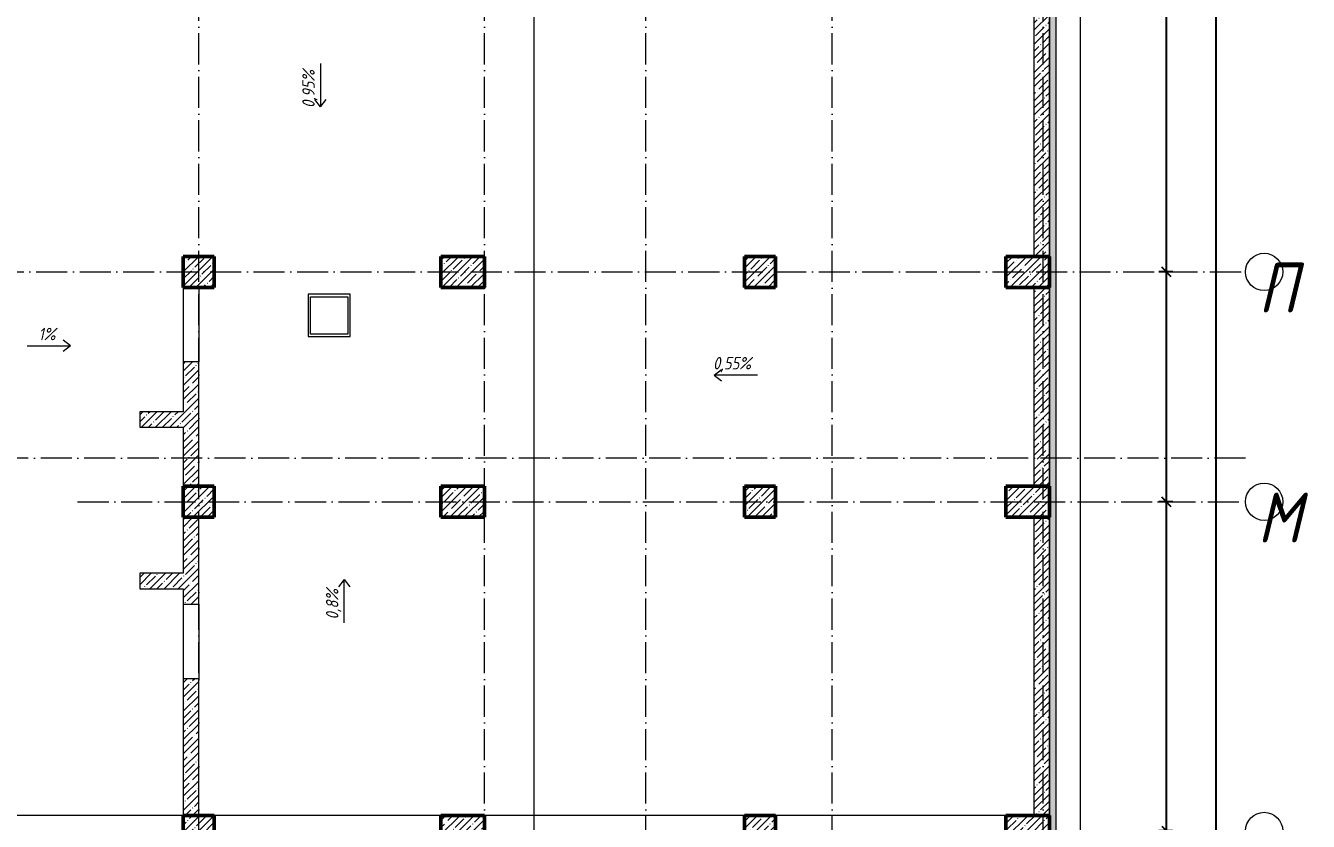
# Model space of a CAD drawing. Header units: millimetres. Extents: x -356862 to 418287, y 0 to 839748.
# Drawn here: x -343688 to -323032, y 476652 to 489461 of the extents above; entities that cross this region are included whole.
import ezdxf

# ---------------------------------------------------------------- set-up
doc = ezdxf.new("R2010")
doc.units = ezdxf.units.MM
doc.linetypes.add('50_200_ШТРИХ_1Т_ш5_п1_п1_', pattern=[700, 500, -100, 0, -100])
for name, color, linetype, lineweight in [('A-____-____-DIMS', 7, 'Continuous', 9), ('A-DOOR-____-OTLN', 7, 'Continuous', 9), ('A-FLOR-____-OTLN', 7, 'Continuous', 9), ('A-WALL-____-MCUT', 7, 'Continuous', 13), ('A-WALL-____-MCUT-1', 7, 'Continuous', 9), ('A-WALL-____-MCUT-3', 7, 'Continuous', 9), ('A-WALL-____-PATT-1', 7, 'Continuous', 9), ('G-____-____-DIMS', 7, 'Continuous', 9), ('S-COLS-____-MCUT', 7, 'Continuous', 50), ('S-COLS-____-OTLN', 7, 'Continuous', 9), ('S-GRID-____-IDEN', 7, 'Continuous', 9), ('S-GRID-____-OTLN-1', 7, '50_200_ШТРИХ_1Т_ш5_п1_п1_', 9)]:
    doc.layers.add(name, color=color, linetype=linetype, lineweight=lineweight)
doc.layers.add('A-DOOR-____-OTLN-1', color=7, linetype='Continuous', lineweight=9, true_color=0xffffff)
doc.layers.add('G-____-____-SYMB-1', color=9, linetype='Continuous', lineweight=9, true_color=0x808080)
doc.styles.add('ISOCPEUR_I', font='isocpeui.ttf', dxfattribs={"width": 0.9, "height": 2.5})
doc.styles.add('ISOCPEUR_I_5', font='isocpeui.ttf', dxfattribs={"width": 0.85, "height": 2.1})
doc.dimstyles.new('ISO-2_5_0_9К_БОЛЬШОЙ_ОСИ', dxfattribs={"dimscale": 304.8, "dimtxt": 248.995294, "dimasz": 0.492126, "dimexe": 0.393701, "dimexo": 0, "dimgap": 0, "dimtad": 1, "dimdec": 0, "dimzin": 0, "dimdsep": 46, "dimtxsty": 'ISOCPEUR_I', "dimblk1": 'OBLIQUE', "dimblk2": 'OBLIQUE', "dimsah": 1, "dimcen": 0.09, "dimdle": 0.393701, "dimazin": 0, "dimtfac": 1, "dimtdec": 4, "dimtix": 1, "dimtmove": 0, "dimatfit": 3, "dimfxl": 1, "dimtvp": 1, "dimtolj": 1, "dimtzin": 0, "dimarcsym": 2})
pattern_1 = [(45, (-350751.34, 459015.94), (-114.04925, 114.04925), []), (45, (-350637.3, 459015.94), (-114.04925, 114.04925), [201.612, -40.322, 3.353, -36.97])]

# ---------------------------------------------------------------- blocks, each defined once
blk = doc.blocks.new('BSC_Колонна _Прямоугольная - 500х500-V1-АР1_Кладочный план подвала в осях 1-64_А-ГГ')
at = {"layer": 'S-COLS-____-OTLN'}
h = blk.add_hatch(dxfattribs=at)
h.set_pattern_fill('FP_8', color=256, style=0, pattern_type=2)
h.set_pattern_definition([(45, (-9850, -26481.04), (-114.04925, 114.04925), []), (45, (-9735.95, -26481.04), (-114.04925, 114.04925), [201.613, -40.323, 3.353, -36.97])])
h.paths.add_polyline_path([(-250, -250), (250, -250), (250, 250), (-250, 250)], flags=0)
at = {"layer": 'S-COLS-____-MCUT'}
for p, q in [((250, 250), (-250, 250)), ((-250, 250), (-250, -250)), ((250, -250), (250, 250)), ((-250, -250), (250, -250))]:
    blk.add_line(p, q, dxfattribs=at)
blk = doc.blocks.new('BSC_Колонна _Прямоугольная - 500х700-V4-АР1_Кладочный план подвала в осях 1-64_А-ГГ')
at = {"layer": 'S-COLS-____-OTLN'}
h = blk.add_hatch(dxfattribs=at)
h.set_pattern_fill('FP_11', color=256, style=0, pattern_type=2)
h.set_pattern_definition([(315, (-22781.04, 14100), (114.0493, 114.0493), []), (315, (-22781.04, 13985.95), (114.0493, 114.0493), [201.613, -40.323, 3.353, -36.97])])
h.paths.add_polyline_path([(-250, 350), (-250, -350), (250, -350), (250, 350)], flags=0)
at = {"layer": 'S-COLS-____-MCUT'}
for p, q in [((250, 350), (-250, 350)), ((-250, 350), (-250, -350)), ((250, -350), (250, 350)), ((-250, -350), (250, -350))]:
    blk.add_line(p, q, dxfattribs=at)
blk = doc.blocks.new('BSC_Колонна _Прямоугольная - 500х700-V5-АР1_Кладочный план подвала в осях 1-64_А-ГГ')
at = {"layer": 'S-COLS-____-OTLN'}
h = blk.add_hatch(dxfattribs=at)
h.set_pattern_fill('FP_12', color=256, style=0, pattern_type=2)
h.set_pattern_definition([(315, (-26481.04, 14100), (114.04925, 114.04925), []), (315, (-26481.04, 13985.95), (114.04925, 114.04925), [201.613, -40.323, 3.353, -36.97])])
h.paths.add_polyline_path([(-250, 350), (-250, -350), (250, -350), (250, 350)], flags=0)
at = {"layer": 'S-COLS-____-MCUT'}
for p, q in [((250, 350), (-250, 350)), ((-250, 350), (-250, -350)), ((250, -350), (250, 350)), ((-250, -350), (250, -350))]:
    blk.add_line(p, q, dxfattribs=at)
blk = doc.blocks.new('BSC_Колонна _Прямоугольная - 500х500-27170132-АР1_Кладочный план подвала в осях 1-64_А-ГГ')
at = {"layer": 'S-COLS-____-OTLN'}
h = blk.add_hatch(dxfattribs=at)
h.set_pattern_fill('FP_126', color=256, style=0, pattern_type=2)
h.set_pattern_definition([(45, (-18890, -17481.04), (-114.0493, 114.0493), []), (45, (-18775.95, -17481.04), (-114.0493, 114.0493), [201.612, -40.322, 3.353, -36.97])])
h.paths.add_polyline_path([(-250, -250), (250, -250), (250, 250), (-250, 250)], flags=0)
at = {"layer": 'S-COLS-____-MCUT'}
for p, q in [((250, 250), (-250, 250)), ((-250, 250), (-250, -250)), ((250, -250), (250, 250)), ((-250, -250), (250, -250))]:
    blk.add_line(p, q, dxfattribs=at)
blk = doc.blocks.new('BSC_Колонна _Прямоугольная - 500х500-27170133-АР1_Кладочный план подвала в осях 1-64_А-ГГ')
at = {"layer": 'S-COLS-____-OTLN'}
h = blk.add_hatch(dxfattribs=at)
h.set_pattern_fill('FP_127', color=256, style=0, pattern_type=2)
h.set_pattern_definition([(45, (-18890, -22781.04), (-114.04925, 114.04925), []), (45, (-18775.95, -22781.04), (-114.04925, 114.04925), [201.613, -40.323, 3.353, -36.97])])
h.paths.add_polyline_path([(-250, -250), (250, -250), (250, 250), (-250, 250)], flags=0)
at = {"layer": 'S-COLS-____-MCUT'}
for p, q in [((250, 250), (-250, 250)), ((-250, 250), (-250, -250)), ((250, -250), (250, 250)), ((-250, -250), (250, -250))]:
    blk.add_line(p, q, dxfattribs=at)
blk = doc.blocks.new('BSC_Колонна _Прямоугольная - 500х500-27110067-АР1_Кладочный план подвала в осях 1-64_А-ГГ')
at = {"layer": 'S-COLS-____-OTLN'}
h = blk.add_hatch(dxfattribs=at)
h.set_pattern_fill('FP_128', color=256, style=0, pattern_type=2)
h.set_pattern_definition([(45, (-18890, -26481.04), (-114.04925, 114.04925), []), (45, (-18775.95, -26481.04), (-114.04925, 114.04925), [201.613, -40.323, 3.353, -36.97])])
h.paths.add_polyline_path([(-250, -250), (250, -250), (250, 250), (-250, 250)], flags=0)
at = {"layer": 'S-COLS-____-MCUT'}
for p, q in [((250, 250), (-250, 250)), ((-250, 250), (-250, -250)), ((250, -250), (250, 250)), ((-250, -250), (250, -250))]:
    blk.add_line(p, q, dxfattribs=at)
blk = doc.blocks.new('BSC_Колонна _Прямоугольная - 500х500-V114-АР1_Кладочный план подвала в осях 1-64_А-ГГ')
at = {"layer": 'S-COLS-____-OTLN'}
h = blk.add_hatch(dxfattribs=at)
h.set_pattern_fill('FP_129', color=256, style=0, pattern_type=2)
h.set_pattern_definition([(45, (-9850, -17481.04), (-114.0493, 114.0493), []), (45, (-9735.95, -17481.04), (-114.0493, 114.0493), [201.613, -40.323, 3.353, -36.97])])
h.paths.add_polyline_path([(-250, -250), (250, -250), (250, 250), (-250, 250)], flags=0)
at = {"layer": 'S-COLS-____-MCUT'}
for p, q in [((250, 250), (-250, 250)), ((-250, 250), (-250, -250)), ((250, -250), (250, 250)), ((-250, -250), (250, -250))]:
    blk.add_line(p, q, dxfattribs=at)
blk = doc.blocks.new('BSC_Колонна _Прямоугольная - 500х700-V115-АР1_Кладочный план подвала в осях 1-64_А-ГГ')
at = {"layer": 'S-COLS-____-OTLN'}
h = blk.add_hatch(dxfattribs=at)
h.set_pattern_fill('FP_130', color=256, style=0, pattern_type=2)
h.set_pattern_definition([(315, (-17481.04, 23200), (114.04925, 114.04925), []), (315, (-17481.04, 23085.95), (114.04925, 114.04925), [201.613, -40.323, 3.353, -36.97])])
h.paths.add_polyline_path([(-250, -350), (250, -350), (250, 350), (-250, 350)], flags=0)
at = {"layer": 'S-COLS-____-MCUT'}
for p, q in [((250, 350), (-250, 350)), ((-250, 350), (-250, -350)), ((250, -350), (250, 350)), ((-250, -350), (250, -350))]:
    blk.add_line(p, q, dxfattribs=at)
blk = doc.blocks.new('BSC_Колонна _Прямоугольная - 500х700-V116-АР1_Кладочный план подвала в осях 1-64_А-ГГ')
at = {"layer": 'S-COLS-____-OTLN'}
h = blk.add_hatch(dxfattribs=at)
h.set_pattern_fill('FP_131', color=256, style=0, pattern_type=2)
h.set_pattern_definition([(315, (-22781.04, 23200), (114.04925, 114.04925), []), (315, (-22781.04, 23085.95), (114.04925, 114.04925), [201.613, -40.323, 3.353, -36.97])])
h.paths.add_polyline_path([(-250, -350), (250, -350), (250, 350), (-250, 350)], flags=0)
at = {"layer": 'S-COLS-____-MCUT'}
for p, q in [((250, 350), (-250, 350)), ((-250, 350), (-250, -350)), ((250, -350), (250, 350)), ((-250, -350), (250, -350))]:
    blk.add_line(p, q, dxfattribs=at)
blk = doc.blocks.new('BSC_Колонна _Прямоугольная - 500х700-V117-АР1_Кладочный план подвала в осях 1-64_А-ГГ')
at = {"layer": 'S-COLS-____-OTLN'}
h = blk.add_hatch(dxfattribs=at)
h.set_pattern_fill('FP_132', color=256, style=0, pattern_type=2)
h.set_pattern_definition([(315, (-26481.04, 23200), (114.04925, 114.04925), []), (315, (-26481.04, 23085.95), (114.04925, 114.04925), [201.613, -40.323, 3.353, -36.97])])
h.paths.add_polyline_path([(-250, 350), (-250, -350), (250, -350), (250, 350)], flags=0)
at = {"layer": 'S-COLS-____-MCUT'}
for p, q in [((250, 350), (-250, 350)), ((-250, 350), (-250, -350)), ((250, -350), (250, 350)), ((-250, -350), (250, -350))]:
    blk.add_line(p, q, dxfattribs=at)
blk = doc.blocks.new('BSC_Колонна _Прямоугольная - 500х700-V119-АР1_Кладочный план подвала в осях 1-64_А-ГГ')
at = {"layer": 'S-COLS-____-OTLN'}
h = blk.add_hatch(dxfattribs=at)
h.set_pattern_fill('FP_134', color=256, style=0, pattern_type=2)
h.set_pattern_definition([(315, (-17481.04, 14100), (114.0493, 114.0493), []), (315, (-17481.04, 13985.95), (114.0493, 114.0493), [201.612, -40.322, 3.353, -36.97])])
h.paths.add_polyline_path([(-250, 350), (-250, -350), (250, -350), (250, 350)], flags=0)
at = {"layer": 'S-COLS-____-MCUT'}
for p, q in [((250, 350), (-250, 350)), ((-250, 350), (-250, -350)), ((250, -350), (250, 350)), ((-250, -350), (250, -350))]:
    blk.add_line(p, q, dxfattribs=at)
blk = doc.blocks.new('Проем_Дверь_Прямоугольный - 1200х2200h_проемы без заполнения-26839834-АР1_Кладочный план подвала в осях 1-64_А-ГГ')
at = {"layer": 'A-DOOR-____-OTLN-1'}
for p, q in [((600, 125), (-600, 125)), ((600, -125), (-600, -125))]:
    blk.add_line(p, q, dxfattribs=at)
blk = doc.blocks.new('Ось сетки - Круг_Ø6_00__ISO-2_5_0_9K_-25732049-АР1_Кладочный план подвала в осях 1-64_А-ГГ')
at = {"layer": 'S-GRID-____-IDEN'}
blk.add_circle((0, 0), 3, dxfattribs=at)
blk = doc.blocks.new('_Oblique')
at = {"color": 0, "linetype": 'ByBlock', "lineweight": -2}
blk.add_line((-0.5, -0.5), (0.5, 0.5), dxfattribs=at)
blk = doc.blocks.new('*D8146')
at = {"layer": 'A-____-____-DIMS', "color": 0, "lineweight": -2, "transparency": 16777216}
for p, q in [((-325213, 491497), (-325439, 491497)), ((-325319, 491617), (-325319, 485377)), ((-325213, 485497), (-325439, 485497))]:
    blk.add_line(p, q, dxfattribs=at)
at = {"layer": 'Defpoints', "color": 0, "transparency": 16777216}
for p in [(-325213, 491497), (-325319, 485497), (-325213, 485497)]:
    blk.add_point(p, dxfattribs=at)
at = {"layer": 'A-____-____-DIMS', "color": 0, "lineweight": -2, "transparency": 16777216, "xscale": 150, "yscale": 150, "zscale": 150}
for p, rotation in [((-325319, 491497), 90), ((-325319, 485497), 270)]:
    blk.add_blockref('_Oblique', p, dxfattribs=dict(at, rotation=rotation))
at = {"layer": 'A-____-____-DIMS', "color": 0, "transparency": 16777216, "insert": (-325320, 488497), "char_height": 2.5, "width": 758.48, "attachment_point": 5, "rotation": 90, "style": 'ISOCPEUR_I'}
blk.add_mtext('\\A1;6000', dxfattribs=at)
blk = doc.blocks.new('*D8147')
at = {"layer": 'A-____-____-DIMS', "color": 0, "lineweight": -2, "transparency": 16777216}
for p, q in [((-325213, 485497), (-325439, 485497)), ((-325319, 485617), (-325319, 481677)), ((-325213, 481797), (-325439, 481797))]:
    blk.add_line(p, q, dxfattribs=at)
at = {"layer": 'Defpoints', "color": 0, "transparency": 16777216}
for p in [(-325213, 485497), (-325319, 481797), (-325213, 481797)]:
    blk.add_point(p, dxfattribs=at)
at = {"layer": 'A-____-____-DIMS', "color": 0, "lineweight": -2, "transparency": 16777216, "xscale": 150, "yscale": 150, "zscale": 150}
for p, rotation in [((-325319, 485497), 90), ((-325319, 481797), 270)]:
    blk.add_blockref('_Oblique', p, dxfattribs=dict(at, rotation=rotation))
at = {"layer": 'A-____-____-DIMS', "color": 0, "transparency": 16777216, "insert": (-325320, 483647), "char_height": 2.5, "width": 758.48, "attachment_point": 5, "rotation": 90, "style": 'ISOCPEUR_I'}
blk.add_mtext('\\A1;3700', dxfattribs=at)
blk = doc.blocks.new('*D8148')
at = {"layer": 'A-____-____-DIMS', "color": 0, "lineweight": -2, "transparency": 16777216}
for p, q in [((-325319, 481917), (-325319, 476377)), ((-325213, 481797), (-325439, 481797)), ((-325213, 476497), (-325439, 476497))]:
    blk.add_line(p, q, dxfattribs=at)
at = {"layer": 'Defpoints', "color": 0, "transparency": 16777216}
for p in [(-325213, 481797), (-325319, 476497), (-325213, 476497)]:
    blk.add_point(p, dxfattribs=at)
at = {"layer": 'A-____-____-DIMS', "color": 0, "lineweight": -2, "transparency": 16777216, "xscale": 150, "yscale": 150, "zscale": 150}
for p, rotation in [((-325319, 481797), 90), ((-325319, 476497), 270)]:
    blk.add_blockref('_Oblique', p, dxfattribs=dict(at, rotation=rotation))
at = {"layer": 'A-____-____-DIMS', "color": 0, "transparency": 16777216, "insert": (-325320, 479147), "char_height": 2.5, "width": 758.48, "attachment_point": 5, "rotation": 90, "style": 'ISOCPEUR_I'}
blk.add_mtext('\\A1;5300', dxfattribs=at)
blk = doc.blocks.new('*D8150')
at = {"layer": 'A-____-____-DIMS', "color": 0, "lineweight": -2, "transparency": 16777216}
for p, q in [((-324519, 473077), (-324519, 506767)), ((-324625, 506647), (-324399, 506647)), ((-324625, 473197), (-324399, 473197))]:
    blk.add_line(p, q, dxfattribs=at)
at = {"layer": 'Defpoints', "color": 0, "transparency": 16777216}
for p in [(-324625, 506647), (-324519, 506647), (-324625, 473197)]:
    blk.add_point(p, dxfattribs=at)
at = {"layer": 'A-____-____-DIMS', "color": 0, "lineweight": -2, "transparency": 16777216, "xscale": 150, "yscale": 150, "zscale": 150}
for p, rotation in [((-324519, 506647), 90), ((-324519, 473197), 270)]:
    blk.add_blockref('_Oblique', p, dxfattribs=dict(at, rotation=rotation))
at = {"layer": 'A-____-____-DIMS', "color": 0, "transparency": 16777216, "insert": (-324520, 489922), "char_height": 2.5, "width": 971.08, "attachment_point": 5, "rotation": 90, "style": 'ISOCPEUR_I'}
blk.add_mtext('\\A1;33450', dxfattribs=at)

msp = doc.modelspace()

# ---------------------------------------------------------------- hatches: boundary and pattern name
at = {"layer": 'A-WALL-____-PATT-1'}
h = msp.add_hatch(dxfattribs=at)
h.set_pattern_fill('FP_91', color=256, style=0, pattern_type=2)
h.set_pattern_definition([(0, (-350751.34, 459015.94), (120.968, 69.841), [80.645, -161.29]), (120, (-350751.34, 459015.94), (-120.96808, 69.84086), [80.645, -161.29]), (60, (-350751.34, 459015.94), (-8e-05, 139.68186), [0, -161.29, 80.645, 0])])
h.paths.add_polyline_path([(-327199.3432, 468598.983), (-327099.3432, 468598.983), (-327099.3432, 506848.983), (-327199.3432, 506848.983), (-327199.3432, 468606.983), (-327201.3432, 468606.983), (-327201.3432, 468598.983)], flags=0)
h = msp.add_hatch(dxfattribs=at)
h.set_pattern_fill('FP_1', color=256, style=0, pattern_type=2)
h.set_pattern_definition(pattern_1)
h.paths.add_polyline_path([(-327201.3432, 485746.983), (-327201.3432, 491246.983), (-327451.3432, 491246.983), (-327451.3432, 485746.983)], flags=0)
h = msp.add_hatch(dxfattribs=at)
h.set_pattern_fill('FP_1', color=256, style=0, pattern_type=2)
h.set_pattern_definition(pattern_1)
h.paths.add_polyline_path([(-327201.3432, 482046.983), (-327201.3432, 485246.983), (-327451.3432, 485246.983), (-327451.3432, 482046.983)], flags=0)
h = msp.add_hatch(dxfattribs=at)
h.set_pattern_fill('FP_1', color=256, style=0, pattern_type=2)
h.set_pattern_definition(pattern_1)
h.paths.add_polyline_path([(-341151.3432, 482046.983), (-340901.3432, 482046.983), (-340901.3432, 484046.983), (-341151.3432, 484046.983), (-341151.3432, 482996.983)], flags=0)
h = msp.add_hatch(dxfattribs=at)
h.set_pattern_fill('FP_1', color=256, style=0, pattern_type=2)
h.set_pattern_definition(pattern_1)
h.paths.add_polyline_path([(-341151.3432, 482996.983), (-341151.3432, 483246.983), (-341851.3432, 483246.983), (-341851.3432, 482996.983)], flags=0)
h = msp.add_hatch(dxfattribs=at)
h.set_pattern_fill('FP_1', color=256, style=0, pattern_type=2)
h.set_pattern_definition(pattern_1)
h.paths.add_polyline_path([(-340901.3432, 476746.983), (-340901.3432, 478946.983), (-341151.3432, 478946.983), (-341151.3432, 476746.983)], flags=0)
h.paths.add_polyline_path([(-340901.3432, 480146.983), (-340901.3432, 481546.983), (-341151.3432, 481546.983), (-341151.3432, 480146.983)], flags=0)
h = msp.add_hatch(dxfattribs=at)
h.set_pattern_fill('FP_1', color=256, style=0, pattern_type=2)
h.set_pattern_definition(pattern_1)
h.paths.add_polyline_path([(-327201.3432, 476746.983), (-327201.3432, 481546.983), (-327451.3432, 481546.983), (-327451.3432, 476746.983)], flags=0)
h = msp.add_hatch(dxfattribs=at)
h.set_pattern_fill('FP_1', color=256, style=0, pattern_type=2)
h.set_pattern_definition(pattern_1)
h.paths.add_polyline_path([(-341151.3432, 480396.983), (-341151.3432, 480646.983), (-341851.3432, 480646.983), (-341851.3432, 480396.983)], flags=0)
at = {"layer": 'S-COLS-____-OTLN'}
h = msp.add_hatch(dxfattribs=at)
h.set_pattern_fill('FP_1', color=256, style=0, pattern_type=2)
h.set_pattern_definition(pattern_1)
h.paths.add_polyline_path([(-341151.3432, 481546.983), (-340651.3432, 481546.983), (-340651.3432, 482046.983), (-341151.3432, 482046.983)], flags=0)

# ---------------------------------------------------------------- linework, layer by layer
at = {"layer": 'A-FLOR-____-OTLN'}
for p, q in [((-326701.3432, 468606.9215), (-326701.3432, 504368.6147)), ((-338461.3432, 485136.983), (-339141.3432, 485136.983)), ((-339141.3432, 485136.983), (-339141.3432, 484456.983)), ((-339101.3432, 484496.983), (-339101.3432, 485096.983)), ((-339101.3432, 485096.983), (-338501.3432, 485096.983)), ((-338501.3432, 485096.983), (-338501.3432, 484496.983)), ((-338461.3432, 484456.983), (-338461.3432, 485136.983)), ((-339141.3432, 484456.983), (-338461.3432, 484456.983)), ((-338501.3432, 484496.983), (-339101.3432, 484496.983)), ((-341151.3432, 476746.983), (-345151.3432, 476746.983)), ((-337001.3432, 476746.983), (-340651.3432, 476746.983)), ((-332111.3432, 476746.983), (-336301.3432, 476746.983)), ((-327901.3432, 476746.983), (-331611.3432, 476746.983))]:
    msp.add_line(p, q, dxfattribs=at)
at = {"layer": 'A-WALL-____-MCUT'}
for p, q in [((-327099.3432, 506848.983), (-327099.3432, 468598.983)), ((-327091.3432, 468606.983), (-327091.3432, 506856.983))]:
    msp.add_line(p, q, dxfattribs=at)
at = {"layer": 'A-WALL-____-MCUT-1'}
for p, q in [((-327451.3432, 491246.983), (-327451.3432, 485746.983)), ((-327201.3432, 485746.983), (-327201.3432, 491246.983)), ((-327451.3432, 485246.983), (-327451.3432, 482046.983)), ((-327201.3432, 482046.983), (-327201.3432, 485246.983)), ((-340901.3432, 484046.983), (-341151.3432, 484046.983)), ((-341151.3432, 484046.983), (-341151.3432, 483246.983)), ((-340901.3432, 482046.983), (-340901.3432, 484046.983)), ((-341151.3432, 483246.983), (-341851.3432, 483246.983)), ((-341851.3432, 483246.983), (-341851.3432, 482996.983)), ((-341851.3432, 482996.983), (-341151.3432, 482996.983)), ((-341151.3432, 482996.983), (-341151.3432, 482046.983)), ((-341151.3432, 482046.983), (-340901.3432, 482046.983)), ((-340901.3432, 481546.983), (-341151.3432, 481546.983)), ((-341151.3432, 481546.983), (-341151.3432, 480646.983)), ((-340901.3432, 480146.983), (-340901.3432, 481546.983)), ((-327451.3432, 481546.983), (-327451.3432, 476746.983)), ((-327201.3432, 476746.983), (-327201.3432, 481546.983)), ((-341151.3432, 480646.983), (-341851.3432, 480646.983)), ((-341851.3432, 480646.983), (-341851.3432, 480396.983)), ((-341851.3432, 480396.983), (-341151.3432, 480396.983)), ((-341151.3432, 480396.983), (-341151.3432, 480146.983)), ((-341151.3432, 480146.983), (-340901.3432, 480146.983)), ((-340901.3432, 478946.983), (-341151.3432, 478946.983)), ((-341151.3432, 478946.983), (-341151.3432, 476746.983)), ((-340901.3432, 476746.983), (-340901.3432, 478946.983))]:
    msp.add_line(p, q, dxfattribs=at)
at = {"layer": 'A-WALL-____-MCUT-3'}
msp.add_line((-327199.3432, 506748.983), (-327199.3432, 468496.983), dxfattribs=at)
at = {"layer": 'G-____-____-DIMS'}
for p, q in [((-338941.9025, 488854.4987), (-338941.9025, 488154.4987)), ((-338941.9025, 488154.4987), (-339033.9818, 488274.4987)), ((-338941.9025, 488154.4987), (-338849.8233, 488274.4987)), ((-342965.3496, 484305.8212), (-343085.3496, 484397.9004)), ((-343665.3496, 484305.8212), (-342965.3496, 484305.8212)), ((-342965.3496, 484305.8212), (-343085.3496, 484213.7419)), ((-332600.1281, 483836.3838), (-332480.1281, 483928.463)), ((-332600.1281, 483836.3838), (-332480.1281, 483744.3046)), ((-331900.1281, 483836.3838), (-332600.1281, 483836.3838)), ((-338560.4847, 480546.6453), (-338652.5639, 480426.6453)), ((-338560.4847, 480546.6453), (-338468.4054, 480426.6453)), ((-338560.4847, 479846.6453), (-338560.4847, 480546.6453))]:
    msp.add_line(p, q, dxfattribs=at)
at = {"layer": 'G-____-____-SYMB-1'}
msp.add_line((-335505.0722, 509168.7729), (-335505.0722, 454093.4023), dxfattribs=at)
at = {"layer": 'S-COLS-____-MCUT'}
for p, q in [((-340651.3432, 482046.983), (-341151.3432, 482046.983)), ((-341151.3432, 482046.983), (-341151.3432, 481546.983)), ((-340651.3432, 481546.983), (-340651.3432, 482046.983)), ((-341151.3432, 481546.983), (-340651.3432, 481546.983))]:
    msp.add_line(p, q, dxfattribs=at)
at = {"layer": 'S-GRID-____-OTLN-1'}
for p, q in [((-340901.3432, 454533.3346), (-340901.3432, 508896.9006)), ((-336301.3432, 454533.3346), (-336301.3432, 508896.9006)), ((-333701.3432, 454533.3346), (-333701.3432, 508896.9006)), ((-330701.3432, 454533.3346), (-330701.3432, 508896.9006)), ((-327301.3432, 454533.3346), (-327301.3432, 508896.9006)), ((-355420.1134, 485496.983), (-324043.6041, 485496.983)), ((-324043.6041, 482496.983), (-355420.1134, 482496.983)), ((-342851.3432, 481796.983), (-324043.6041, 481796.983))]:
    msp.add_line(p, q, dxfattribs=at)

# ---------------------------------------------------------------- block references
at = {"layer": 'A-DOOR-____-OTLN', "rotation": 89.99999999999991}
for p in [(-341026.3432, 484646.983), (-341026.3432, 479546.983)]:
    msp.add_blockref('Проем_Дверь_Прямоугольный - 1200х2200h_проемы без заполнения-26839834-АР1_Кладочный план подвала в осях 1-64_А-ГГ', p, dxfattribs=at)
at = {"layer": 'S-COLS-____-OTLN'}
for name, p in [('BSC_Колонна _Прямоугольная - 500х500-V1-АР1_Кладочный план подвала в осях 1-64_А-ГГ', (-340901.3432, 485496.983)), ('BSC_Колонна _Прямоугольная - 500х500-27110067-АР1_Кладочный план подвала в осях 1-64_А-ГГ', (-331861.3432, 485496.983)), ('BSC_Колонна _Прямоугольная - 500х500-27170133-АР1_Кладочный план подвала в осях 1-64_А-ГГ', (-331861.3432, 481796.983)), ('BSC_Колонна _Прямоугольная - 500х500-V114-АР1_Кладочный план подвала в осях 1-64_А-ГГ', (-340901.3432, 476496.983)), ('BSC_Колонна _Прямоугольная - 500х500-27170132-АР1_Кладочный план подвала в осях 1-64_А-ГГ', (-331861.3432, 476496.983))]:
    msp.add_blockref(name, p, dxfattribs=at)
at = {"layer": 'S-COLS-____-OTLN', "rotation": 89.9999999999999}
for name, p in [('BSC_Колонна _Прямоугольная - 500х700-V5-АР1_Кладочный план подвала в осях 1-64_А-ГГ', (-336651.3432, 485496.983)), ('BSC_Колонна _Прямоугольная - 500х700-V117-АР1_Кладочный план подвала в осях 1-64_А-ГГ', (-327551.3432, 485496.983)), ('BSC_Колонна _Прямоугольная - 500х700-V4-АР1_Кладочный план подвала в осях 1-64_А-ГГ', (-336651.3432, 481796.983)), ('BSC_Колонна _Прямоугольная - 500х700-V116-АР1_Кладочный план подвала в осях 1-64_А-ГГ', (-327551.3432, 481796.983)), ('BSC_Колонна _Прямоугольная - 500х700-V119-АР1_Кладочный план подвала в осях 1-64_А-ГГ', (-336651.3432, 476496.983)), ('BSC_Колонна _Прямоугольная - 500х700-V115-АР1_Кладочный план подвала в осях 1-64_А-ГГ', (-327551.3432, 476496.983))]:
    msp.add_blockref(name, p, dxfattribs=at)
at = {"layer": 'S-GRID-____-IDEN', "xscale": 99.99999999999993, "yscale": 99.99999999999993, "zscale": 99.99999999999993}
for p, rotation in [((-323743.6041, 485496.983), 269.9999999999996), ((-323743.6041, 481796.983), 269.9999999999996), ((-323743.6041, 476496.983), 89.9999999999998)]:
    msp.add_blockref('Ось сетки - Круг_Ø6_00__ISO-2_5_0_9K_-25732049-АР1_Кладочный план подвала в осях 1-64_А-ГГ', p, dxfattribs=dict(at, rotation=rotation))

# ---------------------------------------------------------------- texts
at = {"layer": 'G-____-____-DIMS', "char_height": 200, "attachment_point": 1, "rotation": 90, "line_spacing_factor": 1.149209, "style": 'ISOCPEUR_I_5'}
for s, insert, width in [('0,95%', (-339233.1937, 488136.9938), 882.011763), ('0,8%', (-338851.7758, 479901.8446), 707.521631)]:
    msp.add_mtext(s, dxfattribs=dict(at, insert=insert, width=width))
at = {"layer": 'G-____-____-DIMS', "char_height": 200, "attachment_point": 1, "line_spacing_factor": 1.149209, "style": 'ISOCPEUR_I_5'}
for s, insert, width in [('1%', (-343480.677, 484597.1123), 396.78578), ('0,55%', (-332617.633, 484127.6749), 882.011763)]:
    msp.add_mtext(s, dxfattribs=dict(at, insert=insert, width=width))
at = {"layer": 'S-GRID-____-IDEN', "char_height": 800, "attachment_point": 1, "style": 'ISOCPEUR_I'}
for s, insert, width in [('\\fISOCPEUR|b0|i1|c204|p34|;\\W.9;П', (-323841.5836, 485643.6154), 223.670812), ('\\fISOCPEUR|b0|i1|c204|p34|;\\W.9;М', (-323853.2836, 481943.6154), 252.531562)]:
    msp.add_mtext(s, dxfattribs=dict(at, insert=insert, width=width))

# ---------------------------------------------------------------- dimensions: what is measured, and where the dimension line sits
at = {"layer": 'A-____-____-DIMS'}
for base, p1, p2, override, picture, middle in [((-324518.8099, 506646.983), (-324624.876, 473196.983), (-324624.876, 506646.983), {"dimtxt": 400, "dimpost": '<>', "dimfxl": 33450}, '*D8150', (-324520.0599, 489921.983)), ((-325318.8099, 485496.983), (-325212.7439, 491496.983), (-325212.7439, 485496.983), {"dimtxt": 400, "dimpost": '<>', "dimfxl": 6000}, '*D8146', (-325320.0599, 488496.983)), ((-325318.8099, 481796.983), (-325212.7439, 485496.983), (-325212.7439, 481796.983), {"dimtxt": 400, "dimpost": '<>', "dimfxl": 3700}, '*D8147', (-325320.076, 483646.983)), ((-325318.8099, 476496.983), (-325212.7439, 481796.983), (-325212.7439, 476496.983), {"dimtxt": 400, "dimpost": '<>', "dimfxl": 5300}, '*D8148', (-325320.0599, 479146.983))]:
    dim = msp.add_linear_dim(base=base, p1=p1, p2=p2, angle=90, dimstyle='ISO-2_5_0_9К_БОЛЬШОЙ_ОСИ', override=override, dxfattribs=at)
    dim.commit()
    dim.dimension.update_dxf_attribs({"geometry": picture, "text_midpoint": middle})

doc.saveas('drawing.dxf')
